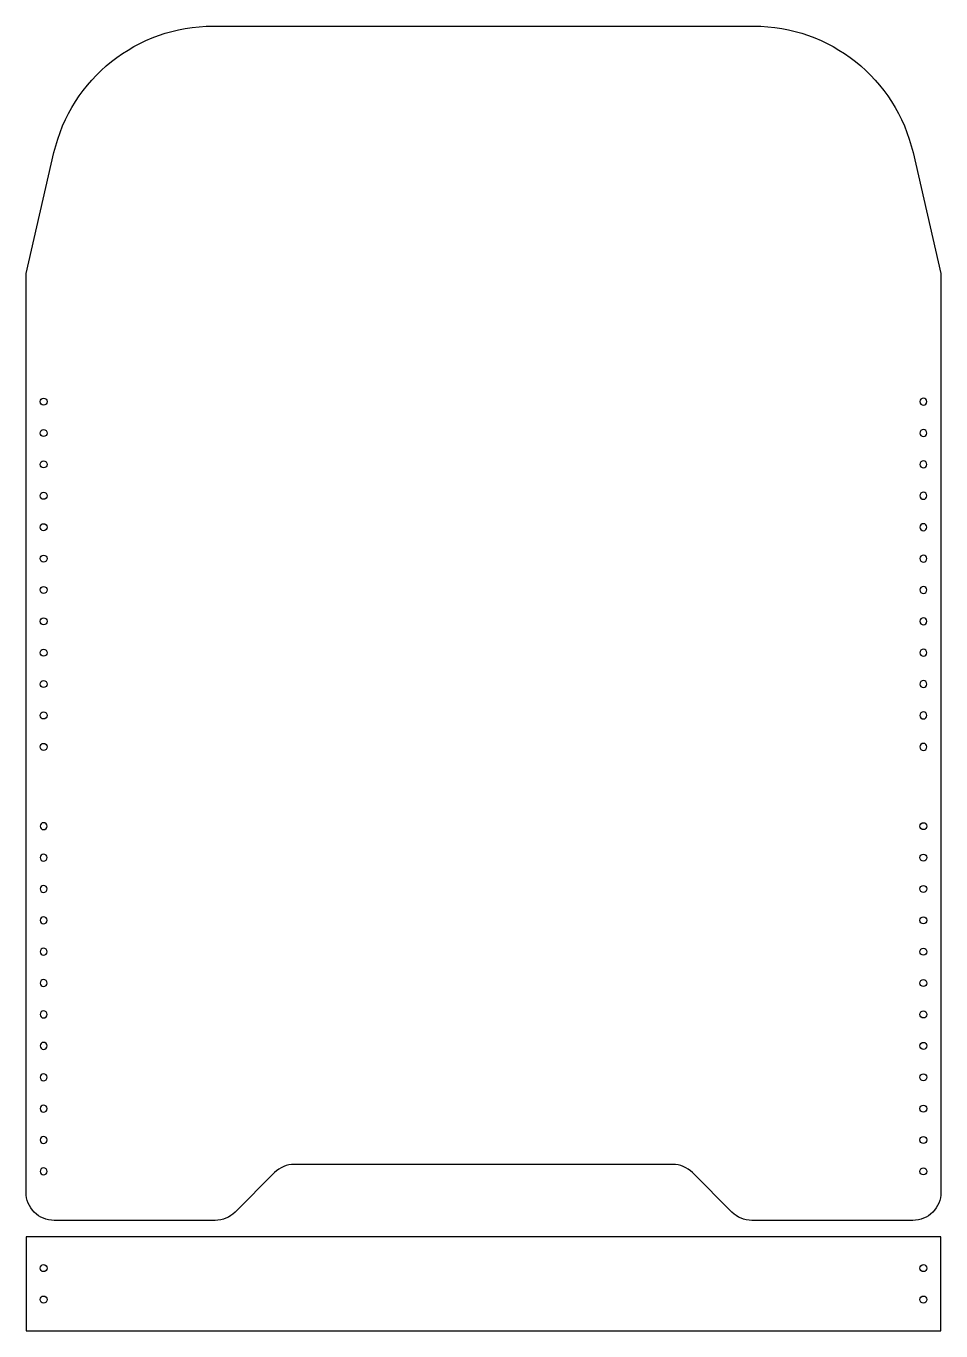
# Model space of a CAD drawing. Header units: millimetres. Extents: x 2219 to 2415, y 3041 to 3321.
import ezdxf

# ---------------------------------------------------------------- set-up
doc = ezdxf.new("R2010")
doc.units = ezdxf.units.MM

# ---------------------------------------------------------------- blocks, each defined once
blk = doc.blocks.new('*U2')
blk.add_circle((0, 0), 0.75)
blk = doc.blocks.new('*U3')
at = {"color": 0, "linetype": 'ByBlock', "lineweight": -2, "transparency": 16777216, "rotation": 90}
for p in [(2222.34, 3240.62), (2222.34, 3233.89), (2222.34, 3227.17), (2222.34, 3220.44), (2222.34, 3213.71), (2222.34, 3206.98), (2222.34, 3200.26), (2222.34, 3193.53), (2222.34, 3186.8), (2222.34, 3180.08), (2222.34, 3173.35), (2222.34, 3166.62)]:
    blk.add_blockref('*U2', p, dxfattribs=at)
blk = doc.blocks.new('*U4')
blk.add_circle((0, 0), 0.75)
blk = doc.blocks.new('*U6')
at = {"color": 0, "linetype": 'ByBlock', "lineweight": -2, "transparency": 16777216, "rotation": 90}
for p in [(2222.34, 3240.62), (2222.34, 3233.89), (2222.34, 3227.17), (2222.34, 3220.44), (2222.34, 3213.71), (2222.34, 3206.98), (2222.34, 3200.26), (2222.34, 3193.53), (2222.34, 3186.8), (2222.34, 3180.08), (2222.34, 3173.35), (2222.34, 3166.62)]:
    blk.add_blockref('*U4', p, dxfattribs=at)
blk = doc.blocks.new('*U10')
blk.add_circle((0, 0), 0.75)
blk = doc.blocks.new('*U11')
at = {"color": 0, "linetype": 'ByBlock', "lineweight": -2, "transparency": 16777216, "rotation": 90}
for p in [(2222.34, 3240.62), (2222.34, 3233.89), (2222.34, 3227.17), (2222.34, 3220.44), (2222.34, 3213.71), (2222.34, 3206.98), (2222.34, 3200.26), (2222.34, 3193.53), (2222.34, 3186.8), (2222.34, 3180.08), (2222.34, 3173.35), (2222.34, 3166.62)]:
    blk.add_blockref('*U10', p, dxfattribs=at)
blk = doc.blocks.new('*U7')
blk.add_circle((0, 0), 0.75)
blk = doc.blocks.new('*U9')
at = {"color": 0, "linetype": 'ByBlock', "lineweight": -2, "transparency": 16777216, "rotation": 90}
for p in [(2222.34, 3240.62), (2222.34, 3233.89), (2222.34, 3227.17), (2222.34, 3220.44), (2222.34, 3213.71), (2222.34, 3206.98), (2222.34, 3200.26), (2222.34, 3193.53), (2222.34, 3186.8), (2222.34, 3180.08), (2222.34, 3173.35), (2222.34, 3166.62)]:
    blk.add_blockref('*U7', p, dxfattribs=at)

msp = doc.modelspace()

# ---------------------------------------------------------------- linework, layer by layer
msp.add_lwpolyline([(2224.56, 3293.99, -0.349216), (2258.67, 3321.12), (2374.51, 3321.12, -0.349216), (2408.62, 3293.99), (2414.59, 3268.12), (2414.59, 3071.12, -0.414214), (2408.59, 3065.12), (2374.08, 3065.12, -0.198912), (2369.83, 3066.88), (2361.35, 3075.36, 0.198912), (2357.11, 3077.12), (2276.08, 3077.12, 0.198912), (2271.83, 3075.36), (2263.35, 3066.88, -0.198912), (2259.11, 3065.12), (2224.59, 3065.12, -0.414214), (2218.59, 3071.12), (2218.59, 3268.12)], format="xyb", close=True)
msp.add_lwpolyline([(2218.59, 3061.61), (2218.59, 3041.43), (2414.59, 3041.43), (2414.59, 3061.61)], close=True)
for centre in [(2222.34, 3054.88), (2410.84, 3054.88), (2222.34, 3048.15), (2410.84, 3048.15)]:
    msp.add_circle(centre, 0.75)

# ---------------------------------------------------------------- block references
msp.add_blockref('*U3', (0, 0))
at = {"xscale": -1}
msp.add_blockref('*U6', (4633.18, 0), dxfattribs=at)
at = {"xscale": -1, "rotation": 180}
msp.add_blockref('*U11', (0, 6316.24), dxfattribs=at)
at = {"rotation": 180}
msp.add_blockref('*U9', (4633.18, 6316.24), dxfattribs=at)

doc.saveas('drawing.dxf')
